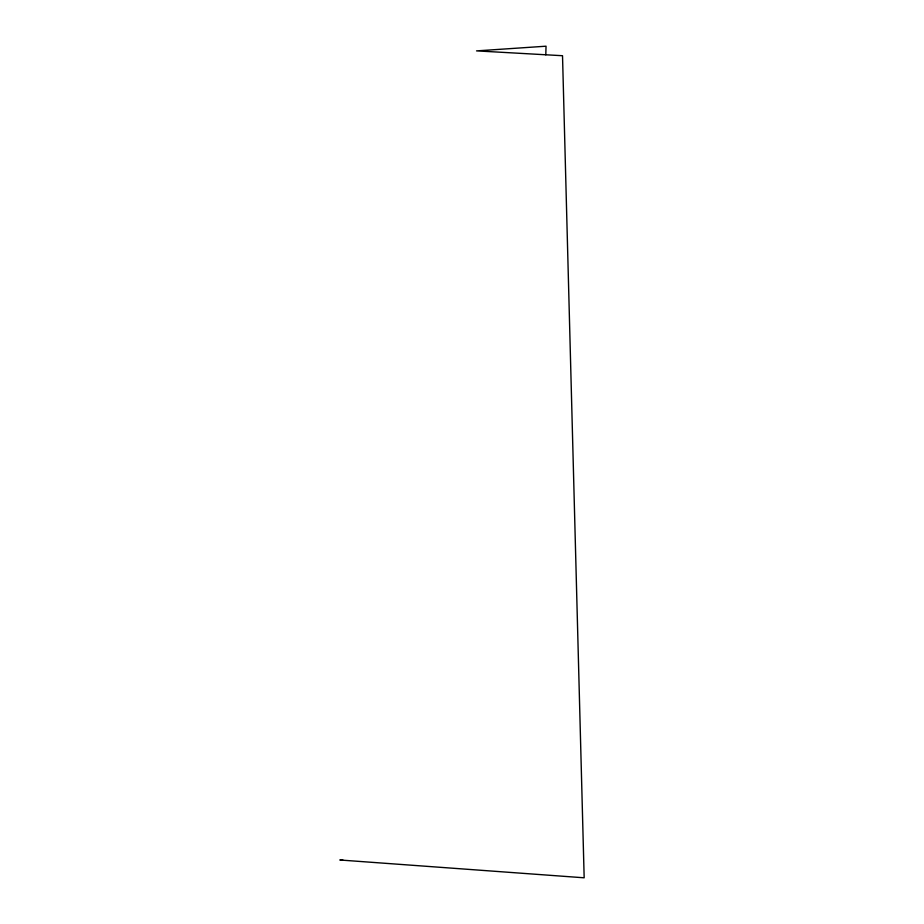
<?xml version="1.0" encoding="UTF-8"?>
<svg xmlns="http://www.w3.org/2000/svg" width="924" height="924" viewBox="0 0 924 924"><rect width="100%" height="100%" fill="white"/><g stroke="black" fill="none" stroke-linecap="round" stroke-linejoin="round"><path stroke-width="1.39" d="M545.795 54.851L546.038 46.2L476.541 50.889L562.52 55.717L584.164 877.8L339.836 859.99L342.7 859.713"/></g></svg>
